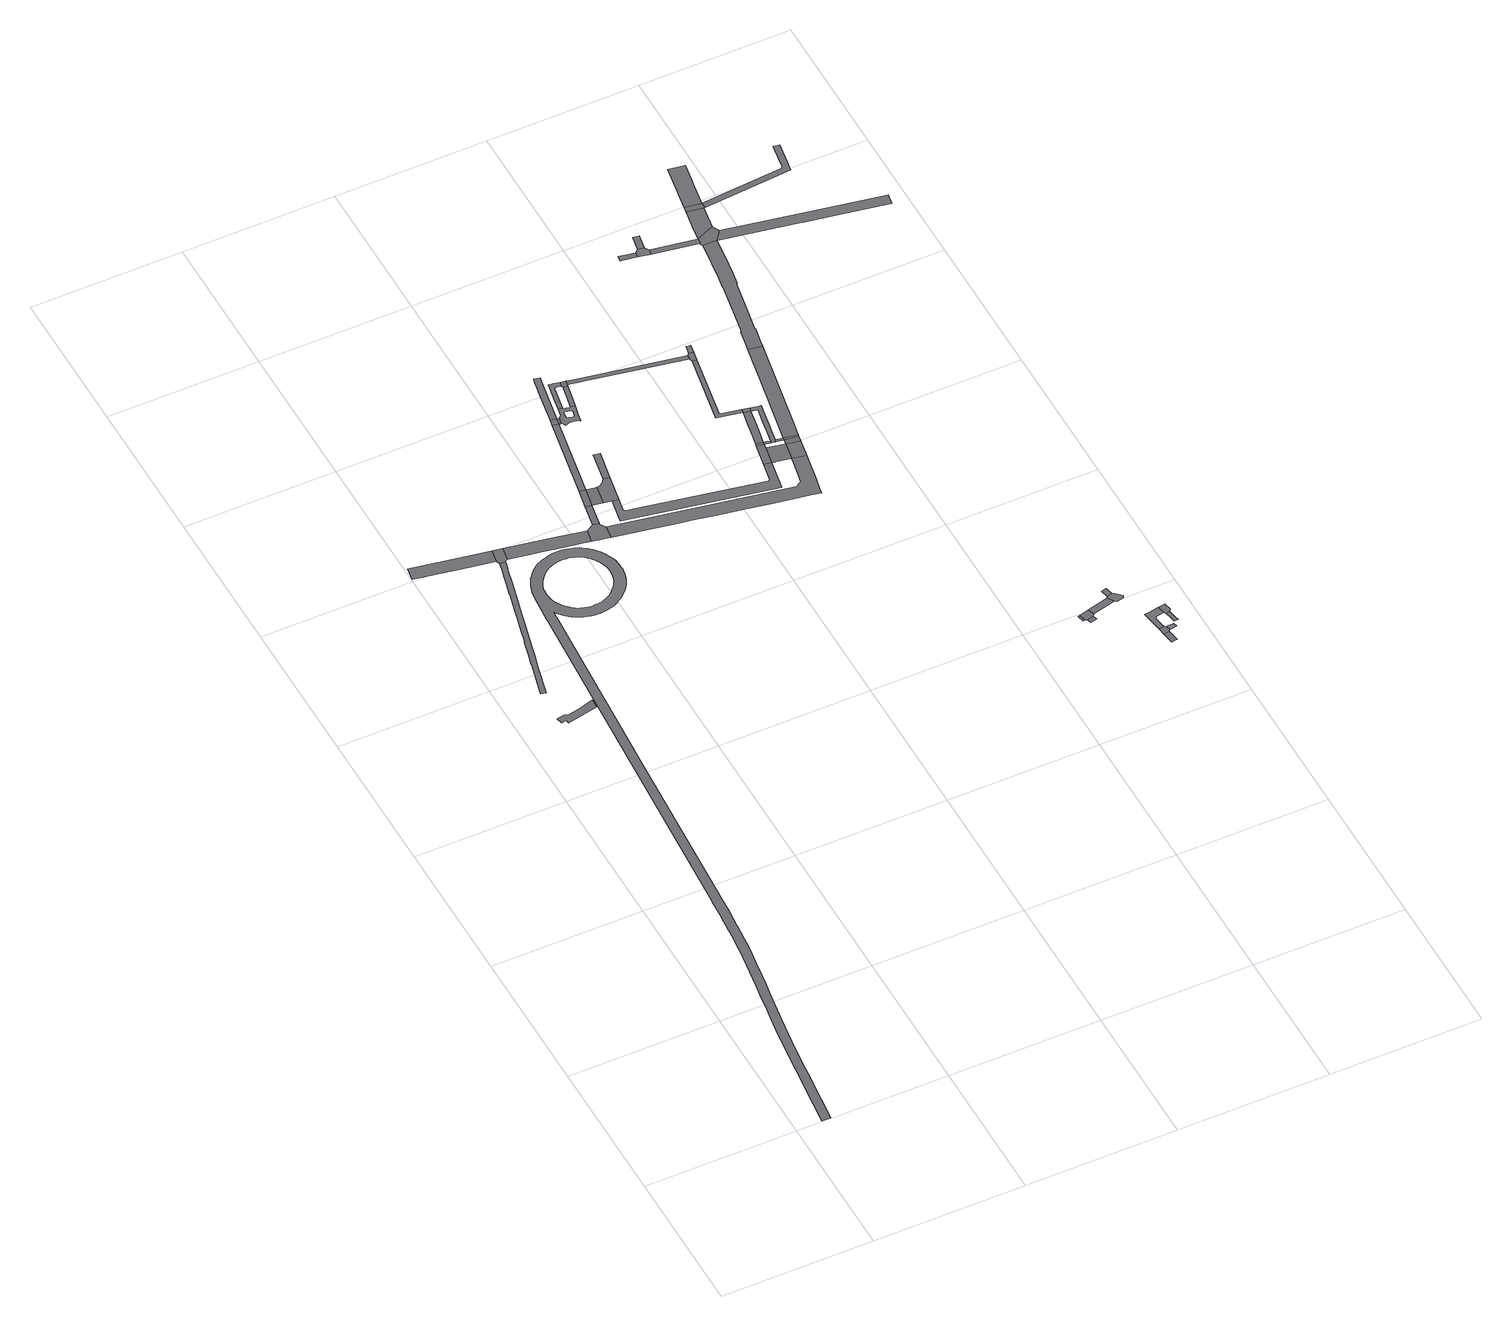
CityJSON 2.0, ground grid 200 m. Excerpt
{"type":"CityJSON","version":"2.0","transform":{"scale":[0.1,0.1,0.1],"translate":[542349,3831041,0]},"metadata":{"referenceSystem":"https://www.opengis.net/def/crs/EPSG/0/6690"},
"CityObjects":{
"road1":{"type":"Road","attributes":{"RoadStructureAttribute.sectionType":"7"},"geometry":[{"type":"MultiSurface","lod":"1","boundaries":[[[0,1,2,3,4,5,6,7,8,9,10,11,12,13,14,15,16,17,18,19,20,21,22,23,24,25,26,27,28,29,30,31,32,33,34,35,36,37,38,39,40,41,42,43,44,45,46,47,48,49,50,51,52,53,54,55,56,57,58,59,60,61,62,63,64,65,66,67,68,69,70,71,72,73,74,75,76,77,78,79,80,81,82,83,84,85,86,87,88,89,90,91,92,93,94,95,96,97,98,99,100,101,102,103,104,105,106,107,108,109,110,111,112,113,114,115,116,117,118,119,120,121,122,123,124,125,126,127,128,129,130,131,132,133,134,135,136,137,138,139,140,141,142,143,144,145,146,147,148,149,150,151,152,153,154,155,156,157,158,159,160,161,162,163,164,165,166,167,168,169,170,171,172],[173,174,175,176,177,178,179,180,181,182,183,184,185,186,187,188,189,190,191,192,193,194,195,196,197,198,199,200,201,202,203,204,205,206,207,208,209,210,211,212,213,214,215,216,217,218,219,220,221,222,223,224,225,226,227,228,229,230,231,232,233,234,235,236,237,238,239,240,241,242,243,244,245,246,247,248,249,250,251,252,253,254,255,256,257,258,259,260,261,262,263,264,265,266,267,268,269,270,271,272,273,274,275,276,277,278,279]]]}]},
"road2":{"type":"Road","attributes":{"RoadStructureAttribute.sectionType":"1"},"geometry":[{"type":"MultiSurface","lod":"1","boundaries":[[[280,281,282,283,284,285,286,287,288,289,290,291,292,293]]]}]},
"road3":{"type":"Road","geometry":[{"type":"MultiSurface","lod":"1","boundaries":[[[294,295,296,297,298,299,300,301,302,303,304,305,306,307,308,309,310,311,312,313,314,315,316,317,318,319,320,321,322,323,324,325,326]]]}]},
"road4":{"type":"Road","attributes":{"RoadStructureAttribute.sectionType":"1"},"geometry":[{"type":"MultiSurface","lod":"1","boundaries":[[[327,328,329,330,331,332]]]}]},
"road5":{"type":"Road","geometry":[{"type":"MultiSurface","lod":"1","boundaries":[[[332,331,333,294,326,334,335,336]]]}]},
"road6":{"type":"Road","attributes":{"RoadStructureAttribute.sectionType":"1"},"geometry":[{"type":"MultiSurface","lod":"1","boundaries":[[[337,338,336,335,339,340,341,342,343,344,345,346,347,348,349]]]}]},
"road7":{"type":"Road","geometry":[{"type":"MultiSurface","lod":"1","boundaries":[[[350,349,348,351,352,353,354,355,356,357]]]}]},
"road8":{"type":"Road","attributes":{"RoadStructureAttribute.sectionType":"1"},"geometry":[{"type":"MultiSurface","lod":"1","boundaries":[[[358,350,357,359]]]}]},
"road9":{"type":"Road","geometry":[{"type":"MultiSurface","lod":"1","boundaries":[[[360,358,359,361]]]}]},
"road10":{"type":"Road","geometry":[{"type":"MultiSurface","lod":"1","boundaries":[[[361,359,362,363]]]}]},
"road11":{"type":"Road","geometry":[{"type":"MultiSurface","lod":"1","boundaries":[[[364,365,366,367,368,369,363,362,370,371,372]]]}]},
"road12":{"type":"Road","attributes":{"RoadStructureAttribute.sectionType":"1"},"geometry":[{"type":"MultiSurface","lod":"1","boundaries":[[[373,360,361,374]]]}]},
"road13":{"type":"Road","geometry":[{"type":"MultiSurface","lod":"1","boundaries":[[[375,376,364,372]]]}]},
"road14":{"type":"Road","geometry":[{"type":"MultiSurface","lod":"1","boundaries":[[[377,373,374,378]]]}]},
"road15":{"type":"Road","geometry":[{"type":"MultiSurface","lod":"1","boundaries":[[[379,378,374,380,381]]]}]},
"road16":{"type":"Road","attributes":{"RoadStructureAttribute.sectionType":"1"},"geometry":[{"type":"MultiSurface","lod":"1","boundaries":[[[382,383,384,385,386,377,378]]]}]},
"road17":{"type":"Road","geometry":[{"type":"MultiSurface","lod":"1","boundaries":[[[387,388,381,380,389,390,391,392,393,394,395,396,397,398,399,400,401],[402,403,404,405,406,407,408,409,410,411,412,413,414,415,416,417,418,419,420,421,422]]]}]},
"road18":{"type":"Road","geometry":[{"type":"MultiSurface","lod":"1","boundaries":[[[423,424,425,426,427,428,387,401,429,430,431,432,433,434,435,436,437,438,439,440,441,442]]]}]},
"road19":{"type":"Road","geometry":[{"type":"MultiSurface","lod":"1","boundaries":[[[443,444,445,446,447,396,395,448,449,450]]]}]},
"road20":{"type":"Road","geometry":[{"type":"MultiSurface","lod":"1","boundaries":[[[370,451,452,453,454,455,456,457,458,459,460,461,462,463,371]]]}]},
"road21":{"type":"Road","attributes":{"RoadStructureAttribute.sectionType":"1"},"geometry":[{"type":"MultiSurface","lod":"1","boundaries":[[[464,465,466,467,468,355,354,469,470,471,472,473,474,475,476,477,478,479,480,481,482,483]]]}]},
"road22":{"type":"Road","geometry":[{"type":"MultiSurface","lod":"1","boundaries":[[[484,442,441,443,450,485,486]]]}]},
"road23":{"type":"Road","geometry":[{"type":"MultiSurface","lod":"1","boundaries":[[[487,488,486,485,489,490,491,492]]]}]},
"road24":{"type":"Road","geometry":[{"type":"MultiSurface","lod":"1","boundaries":[[[493,458,457,456,455,494,495]]]}]},
"road25":{"type":"Road","geometry":[{"type":"MultiSurface","lod":"1","boundaries":[[[496,497,498,493,495,499]]]}]},
"road26":{"type":"Road","geometry":[{"type":"MultiSurface","lod":"1","boundaries":[[[500,501,494,455,502,503,483,504]]]}]},
"road27":{"type":"Road","geometry":[{"type":"MultiSurface","lod":"1","boundaries":[[[505,506,499,495,507,508,509,510,511,512]]]}]},
"road28":{"type":"Road","geometry":[{"type":"MultiSurface","lod":"1","boundaries":[[[513,514,515,516,498,497,496,499,517,518,519,520]]]}]},
"road29":{"type":"Road","geometry":[{"type":"MultiSurface","lod":"1","boundaries":[[[521,522,513,523,524,525]]]}]},
"road30":{"type":"Road","geometry":[{"type":"MultiSurface","lod":"1","boundaries":[[[526,527,528,529]]]}]},
"road31":{"type":"Road","geometry":[{"type":"MultiSurface","lod":"1","boundaries":[[[504,483,482,530]]]}]},
"road32":{"type":"Road","geometry":[{"type":"MultiSurface","lod":"1","boundaries":[[[523,513,520,531]]]}]},
"road33":{"type":"Road","geometry":[{"type":"MultiSurface","lod":"1","boundaries":[[[532,533,534,535,536,537,538,531,520,539,540,541,542,543,544,545,546,547,512,511,510,509,527,526]]]}]},
"road34":{"type":"Road","attributes":{"RoadStructureAttribute.sectionType":"1"},"geometry":[{"type":"MultiSurface","lod":"1","boundaries":[[[528,504,530,548]]]}]},
"road35":{"type":"Road","geometry":[{"type":"MultiSurface","lod":"1","boundaries":[[[529,528,548,549]]]}]},
"road36":{"type":"Road","geometry":[{"type":"MultiSurface","lod":"1","boundaries":[[[550,492,491,521,525,551]]]}]},
"road37":{"type":"Road","geometry":[{"type":"MultiSurface","lod":"1","boundaries":[[[552,553,550,551]]]}]},
"road38":{"type":"Road","attributes":{"RoadStructureAttribute.sectionType":"1"},"geometry":[{"type":"MultiSurface","lod":"1","boundaries":[[[554,555,556,529,549,557,558]]]}]},
"road39":{"type":"Road","attributes":{"RoadStructureAttribute.sectionType":"1"},"geometry":[{"type":"MultiSurface","lod":"1","boundaries":[[[559,560,561,562]]]}]},
"road40":{"type":"Road","geometry":[{"type":"MultiSurface","lod":"1","boundaries":[[[563,564,565,566,567]]]}]},
"road41":{"type":"Road","attributes":{"RoadStructureAttribute.sectionType":"1"},"geometry":[{"type":"MultiSurface","lod":"1","boundaries":[[[568,569,559,562,570,567,566,571]]]}]},
"road42":{"type":"Road","attributes":{"RoadStructureAttribute.sectionType":"1"},"geometry":[{"type":"MultiSurface","lod":"1","boundaries":[[[572,573,574,575]]]}]},
"road43":{"type":"Road","attributes":{"RoadStructureAttribute.sectionType":"1"},"geometry":[{"type":"MultiSurface","lod":"1","boundaries":[[[576,568,571,577,578]]]}]},
"road44":{"type":"Road","geometry":[{"type":"MultiSurface","lod":"1","boundaries":[[[579,575,574,580,581,582]]]}]},
"road45":{"type":"Road","attributes":{"RoadStructureAttribute.sectionType":"1"},"geometry":[{"type":"MultiSurface","lod":"1","boundaries":[[[583,584,579,582]]]}]},
"road46":{"type":"Road","geometry":[{"type":"MultiSurface","lod":"1","boundaries":[[[585,586,587,588,589]]]}]},
"road47":{"type":"Road","geometry":[{"type":"MultiSurface","lod":"1","boundaries":[[[590,589,588,591,576,578,592,593,594,595,596,597]]]}]},
"road48":{"type":"Road","attributes":{"RoadStructureAttribute.sectionType":"1"},"geometry":[{"type":"MultiSurface","lod":"1","boundaries":[[[598,599,600,601,602,603,604]]]}]},
"road49":{"type":"Road","geometry":[{"type":"MultiSurface","lod":"1","boundaries":[[[605,606,600,599,607,608]]]}]},
"road50":{"type":"Road","geometry":[{"type":"MultiSurface","lod":"1","boundaries":[[[609,610,611,612,613,614,615,616,617,618,619,620,554,558,621,622,623,624,625,626,627,628,629,630,631,632]]]}]},
"road51":{"type":"Road","attributes":{"RoadStructureAttribute.sectionType":"1"},"geometry":[{"type":"MultiSurface","lod":"1","boundaries":[[[633,634,635,636,606,605,637,638,639,640,641]]]}]},
"road52":{"type":"Road","attributes":{"RoadStructureAttribute.sectionType":"1"},"geometry":[{"type":"MultiSurface","lod":"1","boundaries":[[[642,643,608,607,644,645]]]}]},
"road53":{"type":"Road","attributes":{"RoadStructureAttribute.sectionType":"1"},"geometry":[{"type":"MultiSurface","lod":"1","boundaries":[[[581,580,646,647]]]}]},
"road54":{"type":"Road","attributes":{"RoadStructureAttribute.sectionType":"1"},"geometry":[{"type":"MultiSurface","lod":"1","boundaries":[[[648,649,650,651,652,653]]]}]},
"road55":{"type":"Road","geometry":[{"type":"MultiSurface","lod":"1","boundaries":[[[654,655,633,641,650,649,656]]]}]},
"road56":{"type":"Road","geometry":[{"type":"MultiSurface","lod":"1","boundaries":[[[657,647,646,658,659,609,632,660]]]}]},
"road57":{"type":"Road","attributes":{"RoadStructureAttribute.sectionType":"1"},"geometry":[{"type":"MultiSurface","lod":"1","boundaries":[[[661,662,647,657,663]]]}]},
"road58":{"type":"Road","geometry":[{"type":"MultiSurface","lod":"1","boundaries":[[[664,661,663,665,666]]]}]},
"road59":{"type":"Road","attributes":{"RoadStructureAttribute.sectionType":"1"},"geometry":[{"type":"MultiSurface","lod":"1","boundaries":[[[667,668,669,664,666,670,671,672,673,674]]]}]},
"road60":{"type":"Road","attributes":{"RoadStructureAttribute.sectionType":"1"},"geometry":[{"type":"MultiSurface","lod":"1","boundaries":[[[675,676,677,678,679,680,666,665,681,682,683,684,685,686,687]]]}]},
"road61":{"type":"Road","attributes":{"RoadStructureAttribute.sectionType":"1"},"geometry":[{"type":"MultiSurface","lod":"1","boundaries":[[[688,689,660,632,690,691,692,693,694,695,696,697]]]}]}
},
"vertices":[
[2093,9535,0],[2069,9555,0],[2041,9576,0],[2012,9593,0],[1982,9609,0],[1944,9626,0],[1912,9638,0],[1877,9649,0],[1856,9654,0],[1837,9659,0],[1795,9665,0],[1758,9668,0],[1725,9668,0],[1687,9667,0],[1644,9662,0],[1596,9652,0],[1576,9646,0],[1554,9640,0],[1518,9628,0],[1516,9627,0],[1486,9614,0],[1448,9595,0],[1410,9570,0],[1374,9543,0],[1340,9512,0],[1319,9490,0],[1313,9485,0],[1289,9455,0],[1261,9419,0],[1231,9366,0],[1212,9326,0],[1210,9319,0],[1194,9278,0],[1181,9232,0],[1168,9182,0],[1158,9119,0],[1155,9098,0],[1155,9097,0],[1149,9035,0],[1138,8897,0],[1138,8895,0],[1135,8844,0],[1129,8772,0],[1126,8733,0],[1126,8728,0],[943,5965,0],[800,3789,0],[798,3770,0],[783,3537,0],[778,3484,0],[773,3421,0],[762,3301,0],[762,3296,0],[757,3240,0],[752,3178,0],[741,3076,0],[728,2951,0],[710,2811,0],[692,2663,0],[679,2557,0],[643,2332,0],[606,2101,0],[579,1927,0],[554,1769,0],[527,1580,0],[505,1424,0],[482,1233,0],[442,899,0],[408,602,0],[374,303,0],[341,14,0],[458,10,0],[475,149,0],[492,323,0],[516,519,0],[538,703,0],[552,845,0],[568,996,0],[586,1147,0],[609,1327,0],[629,1472,0],[659,1686,0],[685,1856,0],[726,2118,0],[755,2301,0],[778,2448,0],[794,2554,0],[809,2664,0],[826,2775,0],[829,2796,0],[845,2921,0],[846,2931,0],[847,2937,0],[860,3063,0],[871,3166,0],[871,3172,0],[881,3285,0],[882,3297,0],[893,3411,0],[898,3472,0],[898,3474,0],[902,3529,0],[918,3761,0],[920,3781,0],[1065,5992,0],[1246,8720,0],[1246,8725,0],[1246,8731,0],[1249,8764,0],[1252,8810,0],[1263,8792,0],[1287,8761,0],[1308,8737,0],[1335,8710,0],[1358,8689,0],[1380,8670,0],[1409,8648,0],[1427,8635,0],[1456,8617,0],[1483,8604,0],[1505,8594,0],[1535,8582,0],[1572,8570,0],[1606,8562,0],[1623,8558,0],[1641,8553,0],[1674,8548,0],[1707,8546,0],[1735,8546,0],[1776,8548,0],[1811,8552,0],[1845,8557,0],[1859,8561,0],[1882,8566,0],[1920,8579,0],[1961,8596,0],[1966,8599,0],[1986,8610,0],[1998,8617,0],[2031,8637,0],[2062,8657,0],[2093,8682,0],[2118,8706,0],[2144,8732,0],[2170,8764,0],[2193,8797,0],[2214,8828,0],[2235,8863,0],[2249,8892,0],[2264,8933,0],[2271,8959,0],[2276,8976,0],[2280,8996,0],[2283,9010,0],[2287,9040,0],[2289,9053,0],[2291,9080,0],[2291,9113,0],[2289,9157,0],[2286,9184,0],[2279,9229,0],[2269,9264,0],[2258,9295,0],[2251,9314,0],[2247,9325,0],[2229,9362,0],[2214,9392,0],[2195,9420,0],[2187,9432,0],[2171,9453,0],[2147,9482,0],[2122,9509,0],[2094,9533,0],[1317,9197,0],[1337,9249,0],[1354,9281,0],[1371,9311,0],[1388,9339,0],[1406,9362,0],[1425,9384,0],[1434,9393,0],[1444,9404,0],[1469,9427,0],[1495,9446,0],[1524,9465,0],[1550,9479,0],[1568,9487,0],[1572,9488,0],[1598,9497,0],[1618,9502,0],[1631,9506,0],[1668,9514,0],[1699,9517,0],[1726,9518,0],[1752,9518,0],[1779,9516,0],[1808,9512,0],[1817,9510,0],[1837,9505,0],[1863,9497,0],[1886,9487,0],[1916,9474,0],[1937,9463,0],[1957,9451,0],[1976,9437,0],[1996,9420,0],[2000,9417,0],[2018,9401,0],[2035,9382,0],[2053,9361,0],[2062,9349,0],[2072,9335,0],[2084,9316,0],[2094,9296,0],[2109,9266,0],[2113,9254,0],[2118,9243,0],[2126,9220,0],[2132,9196,0],[2138,9164,0],[2139,9147,0],[2141,9110,0],[2141,9084,0],[2140,9067,0],[2139,9065,0],[2135,9037,0],[2133,9024,0],[2130,9012,0],[2127,9003,0],[2121,8979,0],[2110,8951,0],[2102,8933,0],[2087,8908,0],[2070,8882,0],[2051,8855,0],[2031,8832,0],[2012,8812,0],[1995,8795,0],[1973,8778,0],[1951,8763,0],[1924,8747,0],[1909,8739,0],[1902,8735,0],[1896,8731,0],[1866,8719,0],[1841,8710,0],[1820,8705,0],[1816,8705,0],[1792,8701,0],[1765,8698,0],[1731,8696,0],[1711,8696,0],[1690,8697,0],[1670,8700,0],[1661,8703,0],[1642,8707,0],[1614,8714,0],[1585,8724,0],[1563,8732,0],[1547,8740,0],[1528,8749,0],[1517,8756,0],[1510,8760,0],[1498,8769,0],[1475,8786,0],[1460,8799,0],[1438,8819,0],[1416,8841,0],[1403,8855,0],[1387,8877,0],[1375,8895,0],[1359,8926,0],[1340,8964,0],[1330,8997,0],[1318,9045,0],[1315,9081,0],[1315,9122,0],[1316,9156,0],[1316,9172,0],[1316,9196,0],
[591,7176,0],[591,7172,0],[601,7125,0],[691,7142,0],[1008,7206,0],[1016,7328,0],[922,7307,0],[848,7281,0],[671,7244,0],[617,7262,0],[548,7248,0],[517,7241,0],[508,7240,0],[526,7161,0],
[1045,9800,0],[1012,9664,0],[989,9574,0],[960,9456,0],[924,9311,0],[927,9310,0],[886,9143,0],[864,9063,0],[835,8945,0],[776,8704,0],[733,8535,0],[730,8533,0],[680,8335,0],[639,8170,0],[638,8167,0],[543,7787,0],[520,7695,0],[552,7687,0],[584,7679,0],[682,8074,0],[736,8283,0],[761,8382,0],[792,8506,0],[832,8666,0],[865,8798,0],[903,8947,0],[952,9140,0],[1005,9347,0],[1032,9456,0],[1084,9665,0],[1089,9684,0],[1110,9766,0],[1116,9793,0],
[662,10098,0],[41,10212,0],[9,10032,0],[664,9911,0],[1022,9845,0],[1054,10026,0],
[1041,9807,0],[1119,9802,0],[1153,9824,0],[1186,10002,0],
[1898,9871,0],[1750,9898,0],[1493,9761,0],[1542,9752,0],[1591,9743,0],[1713,9721,0],[1856,9695,0],[1915,9684,0],[1967,9674,0],[2092,9651,0],[2102,9649,0],[2165,9637,0],[2199,9814,0],
[2303,9871,0],[2255,9620,0],[2258,9620,0],[2331,9606,0],[2406,9592,0],[2422,9767,0],[2378,9840,0],[2381,9857,0],
[2358,10171,0],[2435,10157,0],
[2405,10426,0],[2482,10412,0],
[2574,10133,0],[2618,10388,0],
[2747,10479,0],[2725,10449,0],[2701,10425,0],[2679,10408,0],[2658,10396,0],[2632,10389,0],[2679,10114,0],[2761,10100,0],[2827,10464,0],
[2607,11526,0],[2684,11512,0],
[2900,10864,0],[2820,10878,0],
[2622,11613,0],[2700,11599,0],
[2726,11591,0],[2709,11504,0],[2729,11591,0],
[2815,12227,0],[2826,12279,0],[2749,12298,0],[2738,12241,0],[2695,12011,0],
[2785,11733,0],[2766,11630,0],[2727,11498,0],[2746,11456,0],[2812,11479,0],[2915,11464,0],[2936,11443,0],[2957,11543,0],[2987,11685,0],[2931,11697,0],[2925,11694,0],[2885,11701,0],[2843,11709,0],[2842,11717,0],[2840,11722,0],[2821,11558,0],[2815,11564,0],[2814,11568,0],[2813,11571,0],[2816,11596,0],[2821,11637,0],[2824,11643,0],[2831,11649,0],[2837,11652,0],[2845,11652,0],[2875,11648,0],[2898,11645,0],[2911,11639,0],[2917,11631,0],[2920,11619,0],[2910,11572,0],[2907,11558,0],[2903,11552,0],[2896,11546,0],[2883,11544,0],[2827,11555,0],
[2928,12123,0],[2906,12127,0],[2883,12131,0],[2862,12135,0],[2860,12121,0],[2811,11868,0],[2843,11736,0],[2868,11874,0],[2890,11998,0],[2897,12036,0],[2897,12037,0],[2904,12048,0],[2910,12053,0],[2913,12054,0],[2926,12059,0],[2955,12057,0],[2971,12053,0],[2980,12048,0],[2987,12044,0],[3002,12109,0],
[2998,12032,0],[2997,12015,0],[2980,11932,0],[2962,11845,0],[2934,11707,0],[3013,11805,0],[3053,11994,0],[3058,12020,0],
[2673,10070,0],[2629,9825,0],[2620,9776,0],[4553,9410,0],[4632,9825,0],[4607,9830,0],[4606,9830,0],[4535,9843,0],[4487,9594,0],[4466,9576,0],[2842,9884,0],[2740,9903,0],[2731,9935,0],
[4858,9703,0],[4801,9403,0],[4766,9380,0],[4717,9347,0],[2880,9683,0],[2664,9544,0],[2884,9503,0],[3178,9448,0],[3413,9404,0],[3664,9357,0],[4018,9291,0],[4319,9235,0],[4593,9184,0],[4804,9147,0],[4935,9124,0],[4947,9192,0],[4977,9352,0],[5043,9704,0],[5051,9746,0],[4872,9779,0],
[3010,12108,0],[3062,12036,0],[3073,12096,0],
[4512,11826,0],[3153,12081,0],[3094,12030,0],[4506,11768,0],[4527,11764,0],[4533,11822,0],
[4593,10150,0],[4677,10072,0],[4689,10132,0],
[4653,10171,0],[4652,10172,0],[4599,10182,0],[4693,10164,0],
[4732,10060,0],[4725,10062,0],[4683,9815,0],[4695,9813,0],[4917,10022,0],
[4746,10153,0],[4740,10154,0],[4735,10123,0],[4741,10122,0],[4774,10116,0],[4777,10132,0],[4777,10133,0],[4779,10147,0],
[4698,10702,0],[4662,10510,0],[4658,10491,0],[4636,10373,0],[4737,10401,0],[4744,10438,0],[4745,10444,0],[4790,10682,0],
[4542,11718,0],[4371,10767,0],[4708,10752,0],[4437,10806,0],[4599,11708,0],
[4835,10140,0],[4829,10106,0],[4929,10088,0],[4936,10121,0],
[5096,9989,0],
[4800,10734,0],
[4861,10279,0],[4862,10287,0],[4864,10294,0],[4880,10384,0],[4924,10619,0],[4940,10707,0],[4904,10714,0],[4868,10665,0],[4872,10658,0],[4873,10646,0],[4869,10624,0],[4846,10504,0],[4827,10400,0],[4819,10361,0],[4819,10358,0],[4818,10354,0],
[5110,10064,0],
[5114,10087,0],
[4565,11848,0],[4622,11838,0],
[4642,11950,0],[4585,11960,0],
[5210,11594,0],[5115,11084,0],[4964,10274,0],[5143,10240,0],[5389,11561,0],
[6738,5979,0],[6717,5973,0],[6740,5886,0],[6761,5892,0],
[6805,5819,0],[6848,5830,0],[6892,5841,0],[6878,5896,0],[6791,5874,0],
[6873,6014,0],[6768,5986,0],[6773,5885,0],[6896,5927,0],
[4531,13626,0],[4518,13552,0],[4729,13516,0],[4741,13590,0],
[7157,6087,0],[7192,6004,0],[7205,6007,0],
[4790,13624,0],[4891,13488,0],[4904,13562,0],[4869,13611,0],
[4905,13815,0],[4826,13827,0],
[7215,6233,0],[7181,6225,0],[7147,6216,0],[7172,6113,0],[7240,6131,0],
[7244,6129,0],[7166,6103,0],[7239,5987,0],[7326,6009,0],[7332,6020,0],[7336,6025,0],[7347,6044,0],[7266,6116,0],
[7579,5167,0],[7561,5273,0],[7490,5262,0],[7512,5124,0],[7515,5107,0],[7554,5113,0],[7587,5118,0],
[7545,5375,0],[7474,5364,0],[7580,5303,0],[7567,5361,0],
[5502,13342,0],[5485,13208,0],[5441,12873,0],[5437,12839,0],[5433,12804,0],[5429,12785,0],[5401,12642,0],[5409,12640,0],[5342,12260,0],[5274,11880,0],[5263,11882,0],[5226,11684,0],[5406,11652,0],[5442,11850,0],[5434,11851,0],[5501,12231,0],[5570,12613,0],[5581,12611,0],[5614,12782,0],[5618,12807,0],[5621,12848,0],[5633,12929,0],[5668,13210,0],[5684,13340,0],
[7624,5681,0],[7495,5660,0],[7429,5649,0],[7473,5374,0],[7537,5420,0],[7516,5535,0],[7540,5560,0],[7550,5562,0],[7640,5579,0],
[7667,5372,0],[7620,5366,0],[7629,5309,0],[7678,5314,0],
[5486,13385,0],[5498,13459,0],
[7728,5487,0],[7713,5567,0],[7665,5554,0],[7678,5479,0],[7692,5402,0],[7744,5405,0],
[7718,5696,0],[7694,5692,0],[7735,5595,0],
[5733,13561,0],[5484,13374,0],[5483,13367,0],[5783,13470,0],
[5571,13912,0],[5520,13598,0],[5784,13877,0],
[5583,13988,0],[5803,13879,0],[5797,13954,0],
[5688,14628,0],[5624,14240,0],[5620,14217,0],[5797,13956,0],[5844,14242,0],[5865,14370,0],[5899,14576,0],[5901,14593,0],
[6962,14400,0],[6938,14253,0],[6929,14193,0],[6909,14064,0],[6901,14057,0],[6884,14042,0],[6975,13974,0],[6983,14025,0],[7003,14149,0],[7008,14181,0],[7019,14254,0],[7022,14274,0],[7041,14387,0],
[7101,13224,0],[6245,13384,0],[5720,13333,0],[6338,13217,0],[6703,13150,0],[6713,13148,0],[7243,13050,0],[7704,12965,0],[7789,12950,0],[7815,13092,0]
]}
